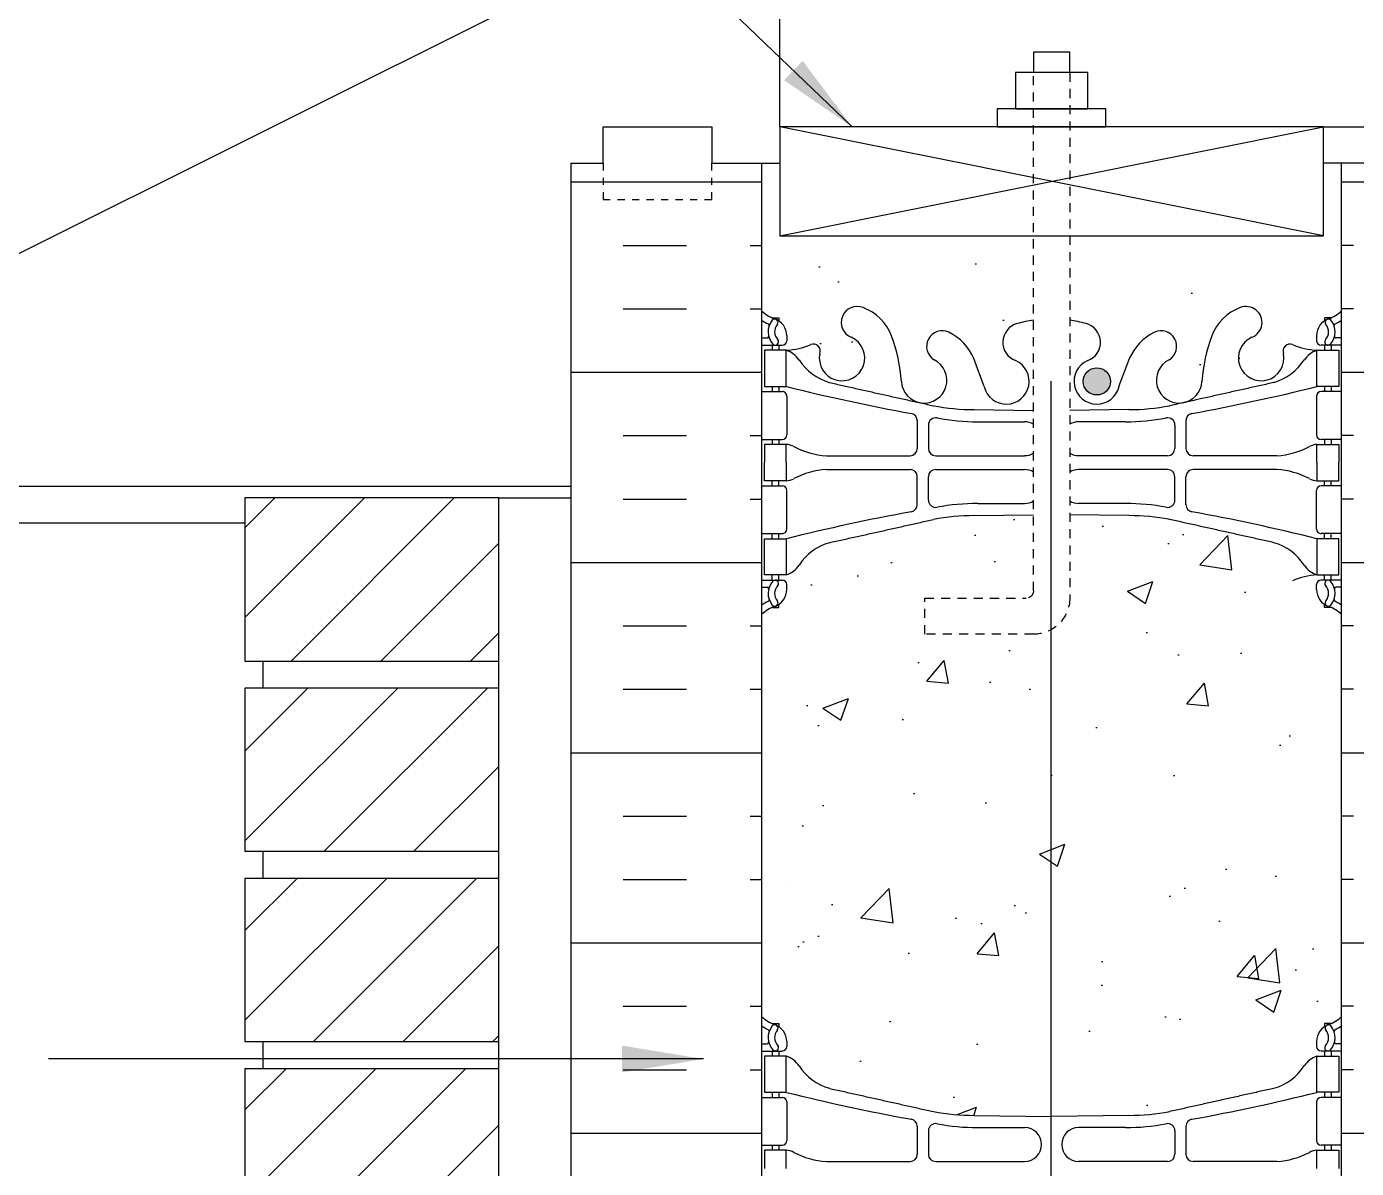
# Model space of a CAD drawing. Header units: inches. Extents: x 186.1 to 244.3, y 217.8 to 307.
# Drawn here: x 198.17 to 216.51, y 267.18 to 282.93 of the extents above; entities that cross this region are included whole.
import ezdxf

# ---------------------------------------------------------------- set-up
doc = ezdxf.new("R2010")
doc.units = ezdxf.units.IN
doc.header["$MEASUREMENT"] = 0
doc.linetypes.add('DASHED2', pattern=[0.375, 0.25, -0.125])
doc.linetypes.add('HIDDEN2', pattern=[0.1875, 0.125, -0.0625])
for name, color, linetype in [('HATCH', 12, 'Continuous'), ('LINE15', 9, 'Continuous'), ('LINE18', 9, 'Continuous'), ('line25', 2, 'Continuous'), ('LINE3', 3, 'Continuous'), ('LINE50', 5, 'Continuous'), ('LINE9', 9, 'Continuous'), ('TEXT', 4, 'Continuous'), ('Web_Edge', 9, 'Continuous')]:
    doc.layers.add(name, color=color, linetype=linetype)
doc.styles.add('DIM', font='romans.shx', dxfattribs={"width": 0.7})
doc.dimstyles.new('ext_12', dxfattribs={"dimscale": 12, "dimtxt": 0.09375, "dimasz": 0.09375, "dimexe": 0.09375, "dimexo": 0.0625, "dimgap": 0.0625, "dimtad": 1, "dimdec": 1, "dimzin": 3, "dimdsep": 46, "dimlunit": 4, "dimtxsty": 'DIM', "dimcen": 0.09, "dimdle": 0.09375, "dimclrt": 4, "dimadec": 0, "dimazin": 0, "dimtfac": 1, "dimtdec": 1, "dimtmove": 2, "dimatfit": 3, "dimfxl": 1, "dimfrac": 2, "dimtolj": 1, "dimtzin": 0, "dimarcsym": 0})

# ---------------------------------------------------------------- blocks, each defined once
blk = doc.blocks.new('pig tail bolt 7 inch')
at = {"layer": 'LINE15', "linetype": 'HIDDEN2'}
blk.add_lwpolyline([(0.75, 0.25), (-6.5, 0.25, 0.414214), (-7, -0.25), (-7, -1.75), (-6.5, -1.75), (-6.5, -0.35, -0.414214), (-6.4, -0.25), (0.75, -0.25)], format="xyb", dxfattribs=at)
at = {"layer": 'LINE18'}
for points in [[(0, 0.75), (0.25, 0.75), (0.25, -0.75), (0, -0.75)], [(0.25, 0.5), (0.75, 0.5), (0.75, -0.5), (0.25, -0.5)]]:
    blk.add_lwpolyline(points, close=True, dxfattribs=at)
blk.add_lwpolyline([(0.75, 0.25), (1.031, 0.25), (1.031, -0.25), (0.75, -0.25)], dxfattribs=at)
blk = doc.blocks.new('ANCHOR BOLT')
at = {"layer": 'LINE18', "xscale": -1, "rotation": 270}
blk.add_blockref('pig tail bolt 7 inch', (-0.25, 0), dxfattribs=at)

msp = doc.modelspace()

# ---------------------------------------------------------------- hatches: boundary and pattern name
at = {"layer": 'HATCH'}
h = msp.add_hatch(dxfattribs=at)
h.set_pattern_fill('INSUL', color=256, scale=7, style=0)
h.set_pattern_definition([(180, (3142.4647, -133.963), (0, 2.625), []), (180, (3142.4647, -133.088), (0, 2.625), [0.875, -0.875]), (180, (3142.4647, -132.213), (0, 2.625), [0.875, -0.875])])
h.paths.add_polyline_path([(218.928, 263.047), (218.491, 263.047), (218.491, 263.547), (216.991, 263.547), (216.991, 263.047), (216.303, 263.047), (216.303, 281.047), (216.991, 281.047), (216.991, 281.547), (218.491, 281.547), (218.491, 281.047), (218.928, 281.047)])
h = msp.add_hatch(dxfattribs=at)
h.set_pattern_fill('INSUL', color=256, scale=7, style=0)
h.set_pattern_definition([(0, (-2717.8584, -133.963), (0, 2.625), []), (0, (-2717.8584, -133.088), (0, 2.625), [0.875, -0.875]), (0, (-2717.8584, -132.213), (0, 2.625), [0.875, -0.875])])
h.paths.add_polyline_path([(205.678, 263.047), (206.116, 263.047), (206.116, 263.547), (207.616, 263.547), (207.616, 263.047), (208.303, 263.047), (208.303, 280.809), (207.616, 280.809), (207.616, 281.309), (206.116, 281.309), (206.116, 280.809), (205.678, 280.809)])
h = msp.add_hatch(dxfattribs=at)
h.set_pattern_fill('AR-CONC', color=256, scale=0.5)
h.set_pattern_definition([(50, (0, 0), (3.5863, -0.31376), [0.375, -4.125]), (355, (0, 0), (-0.693757, 3.76096), [0.3, -3.3]), (100.4514, (0.299, -0.026), (2.892544, 3.4472), [0.3187, -3.50571]), (46.1842, (0, 1), (5.336207, -0.827596), [0.5625, -6.1875]), (96.6356, (0.4447, 0.931), (4.67331, 4.87059), [0.47805, -5.25857]), (351.1842, (0, 1), (4.67331, 4.87059), [0.45, -4.95]), (21, (0.5, 0.75), (2.984535, -2.013094), [0.375, -4.125]), (326, (0.5, 0.75), (1.216577, 3.62575), [0.3, -3.3]), (71.4514, (0.7487, 0.5822), (4.201112, 1.612656), [0.3187, -3.50571]), (37.5, (0, 0), (0.0607993, 1.6644693), [0, -3.26, 0, -3.35, 0, -3.3125]), (7.5, (0, 0), (1.315348, 1.972059), [0, -1.91, 0, -3.185, 0, -1.2625]), (327.5, (-1.115, 0), (2.669112, -0.1127744), [0, -1.25, 0, -3.9, 0, -5.175]), (317.5, (-1.615, 0), (2.915931, 0.500525), [0, -1.625, 0, -2.59, 0, -3.675])])
h.paths.add_polyline_path([(212.286, 247.196, -0.065975), (211.829, 247.259, -0.734872), (211.806, 247.77, 1.612474), (211.374, 248.129), (211.232, 247.742, -0.16372), (210.91, 247.389, -1.059167), (210.704, 247.77, 1.629604), (210.233, 248.072, -0.069923), (210.096, 247.428, -0.21345), (209.703, 247.039, -1), (209.54, 247.447, 2.087231), (209.106, 247.672, -0.669601), (208.974, 247.552, 0.085348), (208.644, 247.627), (208.539, 247.627), (208.539, 247.557), (208.587, 247.557, -0.414214), (208.649, 247.495), (208.649, 247.427, -0.249069), (208.539, 247.22), (208.539, 247.178), (208.449, 247.178, 0.088416), (208.303, 247.081), (208.303, 245.047), (209.428, 245.047), (210.428, 246.047), (210.428, 244.047), (211.428, 245.047), (212.285, 245.047)])
h.paths.add_polyline_path([(216.303, 247.081, 0.088416), (216.157, 247.178), (216.067, 247.178), (216.067, 247.22, -0.249069), (215.957, 247.427), (215.957, 247.495, -0.414214), (216.02, 247.557), (216.067, 247.557), (216.067, 247.627), (215.962, 247.627, 0.085348), (215.633, 247.552, -0.669601), (215.5, 247.672, 2.087231), (215.066, 247.447, -1), (214.903, 247.039, -0.21345), (214.511, 247.428, -0.069923), (214.374, 248.072, 1.629604), (213.903, 247.77, -1.059167), (213.696, 247.389, -0.16372), (213.375, 247.742), (213.232, 248.129, 1.612474), (212.8, 247.77, -0.734872), (212.777, 247.259, -0.070977), (212.286, 247.197), (212.285, 245.047), (216.303, 245.047)])
edge = h.paths.add_edge_path()
edge.add_arc((215.957, 256.459), 0.5, 46.2109, 66.4218)
edge.add_line((216.157, 256.917), (216.067, 256.917))
edge.add_line((216.067, 256.917), (216.067, 256.959))
edge.add_arc((216.207, 257.166), 0.25, 180, 235.9442, ccw=False)
edge.add_line((215.957, 257.166), (215.957, 257.233))
edge.add_arc((216.02, 257.233), 0.0625, 90, 180, ccw=False)
edge.add_line((216.02, 257.296), (216.067, 257.296))
edge.add_line((216.067, 257.296), (216.067, 257.366))
edge.add_line((216.067, 257.366), (215.962, 257.366))
edge.add_arc((216.085, 257.709), 0.364, 212.0424, 250.3387, ccw=False)
edge.add_arc((215.161, 257.097), 0.743, 34.228, 73.8107)
edge.add_spline(control_points=[(215.369, 257.811), (213.931, 258.132)], knot_values=[0, 0, 1, 1], degree=1, periodic=0)
edge.add_arc((213.375, 255.2), 2.984, 79.2546, 90.0995)
edge.add_line((213.37, 258.184), (212.303, 258.2))
edge.add_line((212.303, 258.2), (212.289, 258.2))
edge.add_line((212.289, 258.2), (212.286, 249.893))
edge.add_line((212.286, 249.893), (212.303, 249.893))
edge.add_line((212.303, 249.893), (213.37, 249.909))
edge.add_arc((213.375, 252.893), 2.984, 269.9005, 280.7454)
edge.add_spline(control_points=[(213.931, 249.961), (215.369, 250.282)], knot_values=[0, 0, 1, 1], degree=1, periodic=0)
edge.add_arc((215.161, 250.996), 0.743, 286.1893, 325.772)
edge.add_arc((216.085, 250.384), 0.364, 109.6613, 147.9576, ccw=False)
edge.add_line((215.962, 250.727), (216.067, 250.727))
edge.add_line((216.067, 250.727), (216.067, 250.797))
edge.add_line((216.067, 250.797), (216.02, 250.797))
edge.add_arc((216.02, 250.86), 0.0625, 180, 270, ccw=False)
edge.add_line((215.957, 250.86), (215.957, 250.927))
edge.add_arc((216.207, 250.927), 0.25, 124.0558, 180, ccw=False)
edge.add_line((216.067, 251.134), (216.067, 251.176))
edge.add_line((216.067, 251.176), (216.157, 251.176))
edge.add_arc((215.957, 251.634), 0.5, 293.5782, 313.7891)
edge.add_line((216.303, 251.273), (216.303, 256.82))
edge = h.paths.add_edge_path()
edge.add_line((212.289, 258.2), (211.237, 258.184))
edge.add_arc((211.231, 255.2), 2.984, 89.9005, 100.7454)
edge.add_spline(control_points=[(210.675, 258.132), (209.238, 257.811)], knot_values=[0, 0, 1, 1], degree=1, periodic=0)
edge.add_arc((209.445, 257.097), 0.743, 106.1893, 145.772)
edge.add_arc((208.522, 257.709), 0.364, 289.6613, 327.9576, ccw=False)
edge.add_line((208.644, 257.366), (208.539, 257.366))
edge.add_line((208.539, 257.366), (208.539, 257.296))
edge.add_line((208.539, 257.296), (208.587, 257.296))
edge.add_arc((208.587, 257.233), 0.0625, 0, 90, ccw=False)
edge.add_line((208.649, 257.233), (208.649, 257.166))
edge.add_arc((208.399, 257.166), 0.25, 304.0558, 360, ccw=False)
edge.add_line((208.539, 256.959), (208.539, 256.917))
edge.add_line((208.539, 256.917), (208.449, 256.917))
edge.add_arc((208.649, 256.459), 0.5, 113.5782, 133.7891)
edge.add_line((208.303, 256.82), (208.303, 251.273))
edge.add_arc((208.649, 251.634), 0.5, 226.2109, 246.4218)
edge.add_line((208.449, 251.176), (208.539, 251.176))
edge.add_line((208.539, 251.176), (208.539, 251.134))
edge.add_arc((208.399, 250.927), 0.25, 0, 55.9442, ccw=False)
edge.add_line((208.649, 250.927), (208.649, 250.86))
edge.add_arc((208.587, 250.86), 0.0625, -90, 0, ccw=False)
edge.add_line((208.587, 250.797), (208.539, 250.797))
edge.add_line((208.539, 250.797), (208.539, 250.727))
edge.add_line((208.539, 250.727), (208.644, 250.727))
edge.add_arc((208.522, 250.384), 0.364, 32.0424, 70.3387, ccw=False)
edge.add_arc((209.445, 250.996), 0.743, 214.228, 253.8107)
edge.add_spline(control_points=[(209.238, 250.282), (210.675, 249.961)], knot_values=[0, 0, 1, 1], degree=1, periodic=0)
edge.add_arc((211.231, 252.893), 2.984, 259.2546, 270.0995)
edge.add_line((211.237, 249.909), (212.286, 249.893))
edge.add_line((212.286, 249.893), (212.289, 258.2))
h.paths.add_polyline_path([(212.053, 280.047), (208.553, 280.047), (208.553, 281.047), (208.303, 281.047), (208.303, 279.012, 0.088416), (208.449, 278.915), (208.539, 278.915), (208.539, 278.873, -0.249069), (208.649, 278.666), (208.649, 278.598, -0.414214), (208.587, 278.536), (208.539, 278.536), (208.539, 278.466), (208.644, 278.466, 0.085348), (208.974, 278.541, -0.669601), (209.106, 278.421, 2.087231), (209.54, 278.646, -1), (209.703, 279.055, -0.21345), (210.096, 278.665, -0.069923), (210.233, 278.022, 1.629604), (210.704, 278.323, -1.059167), (210.91, 278.704, -0.16372), (211.232, 278.351), (211.374, 277.964, 1.612474), (211.806, 278.323, -0.734872), (211.829, 278.834, -0.032642), (212.053, 278.88)])
h.paths.add_polyline_path([(216.303, 281.047), (216.053, 281.047), (216.053, 280.047), (212.553, 280.047), (212.553, 278.88, -0.032642), (212.777, 278.834, -0.734872), (212.8, 278.323, 1.612474), (213.232, 277.964), (213.375, 278.351, -0.16372), (213.696, 278.704, -1.059167), (213.903, 278.323, 1.629604), (214.374, 278.022, -0.069923), (214.511, 278.665, -0.21345), (214.903, 279.055, -1), (215.066, 278.646, 2.087231), (215.5, 278.421, -0.669601), (215.633, 278.541, 0.085348), (215.962, 278.466), (216.067, 278.466), (216.067, 278.536), (216.02, 278.536, -0.414214), (215.957, 278.598), (215.957, 278.666, -0.249069), (216.067, 278.873), (216.067, 278.915), (216.157, 278.915, 0.088416), (216.303, 279.012)])
h.paths.add_polyline_path([(213.114, 278.037, -1), (212.739, 278.037, -1)], flags=16)
edge = h.paths.add_edge_path()
edge.add_arc((215.957, 274.459), 0.5, 46.2109, 66.4218)
edge.add_line((216.157, 274.917), (216.067, 274.917))
edge.add_line((216.067, 274.917), (216.067, 274.959))
edge.add_arc((216.207, 275.166), 0.25, 180, 235.9442, ccw=False)
edge.add_line((215.957, 275.166), (215.957, 275.233))
edge.add_arc((216.02, 275.233), 0.0625, 90, 180, ccw=False)
edge.add_line((216.02, 275.296), (216.067, 275.296))
edge.add_line((216.067, 275.296), (216.067, 275.366))
edge.add_line((216.067, 275.366), (215.962, 275.366))
edge.add_arc((216.085, 275.709), 0.364, 212.0424, 250.3387, ccw=False)
edge.add_arc((215.161, 275.097), 0.743, 34.228, 73.8107)
edge.add_spline(control_points=[(215.369, 275.811), (213.931, 276.132)], knot_values=[0, 0, 1, 1], degree=1, periodic=0)
edge.add_arc((213.375, 273.2), 2.984, 79.2546, 90.0995)
edge.add_line((213.37, 276.184), (212.553, 276.196))
edge.add_line((212.553, 276.196), (212.553, 275.047))
edge.add_arc((212.053, 275.047), 0.5, -61.3243, 0, ccw=False)
edge.add_line((212.293, 274.608), (212.291, 267.893))
edge.add_line((212.291, 267.893), (212.303, 267.893))
edge.add_line((212.303, 267.893), (213.37, 267.909))
edge.add_arc((213.375, 270.893), 2.984, 269.9005, 280.7454)
edge.add_spline(control_points=[(213.931, 267.961), (215.369, 268.282)], knot_values=[0, 0, 1, 1], degree=1, periodic=0)
edge.add_arc((215.161, 268.996), 0.743, 286.1893, 325.772)
edge.add_arc((216.085, 268.384), 0.364, 109.6613, 147.9576, ccw=False)
edge.add_line((215.962, 268.727), (216.067, 268.727))
edge.add_line((216.067, 268.727), (216.067, 268.797))
edge.add_line((216.067, 268.797), (216.02, 268.797))
edge.add_arc((216.02, 268.86), 0.0625, 180, 270, ccw=False)
edge.add_line((215.957, 268.86), (215.957, 268.927))
edge.add_arc((216.207, 268.927), 0.25, 124.0558, 180, ccw=False)
edge.add_line((216.067, 269.134), (216.067, 269.176))
edge.add_line((216.067, 269.176), (216.157, 269.176))
edge.add_arc((215.957, 269.634), 0.5, 293.5782, 313.7891)
edge.add_line((216.303, 269.273), (216.303, 274.82))
edge = h.paths.add_edge_path()
edge.add_arc((212.053, 275.047), 0.5, 270, 298.6757, ccw=False)
edge.add_line((212.053, 274.547), (210.553, 274.547))
edge.add_line((210.553, 274.547), (210.553, 275.047))
edge.add_line((210.553, 275.047), (211.953, 275.047))
edge.add_arc((211.953, 275.147), 0.1, 270, 360)
edge.add_line((212.053, 275.147), (212.053, 276.196))
edge.add_line((212.053, 276.196), (211.237, 276.184))
edge.add_arc((211.231, 273.2), 2.984, 89.9005, 100.7454)
edge.add_spline(control_points=[(210.675, 276.132), (209.238, 275.811)], knot_values=[0, 0, 1, 1], degree=1, periodic=0)
edge.add_arc((209.445, 275.097), 0.743, 106.1893, 145.772)
edge.add_arc((208.522, 275.709), 0.364, 289.6613, 327.9576, ccw=False)
edge.add_line((208.644, 275.366), (208.539, 275.366))
edge.add_line((208.539, 275.366), (208.539, 275.296))
edge.add_line((208.539, 275.296), (208.587, 275.296))
edge.add_arc((208.587, 275.233), 0.0625, 0, 90, ccw=False)
edge.add_line((208.649, 275.233), (208.649, 275.166))
edge.add_arc((208.399, 275.166), 0.25, 304.0558, 360, ccw=False)
edge.add_line((208.539, 274.959), (208.539, 274.917))
edge.add_line((208.539, 274.917), (208.449, 274.917))
edge.add_arc((208.649, 274.459), 0.5, 113.5782, 133.7891)
edge.add_line((208.303, 274.82), (208.303, 269.273))
edge.add_arc((208.649, 269.634), 0.5, 226.2109, 246.4218)
edge.add_line((208.449, 269.176), (208.539, 269.176))
edge.add_line((208.539, 269.176), (208.539, 269.134))
edge.add_arc((208.399, 268.927), 0.25, 0, 55.9442, ccw=False)
edge.add_line((208.649, 268.927), (208.649, 268.86))
edge.add_arc((208.587, 268.86), 0.0625, -90, 0, ccw=False)
edge.add_line((208.587, 268.797), (208.539, 268.797))
edge.add_line((208.539, 268.797), (208.539, 268.727))
edge.add_line((208.539, 268.727), (208.644, 268.727))
edge.add_arc((208.522, 268.384), 0.364, 32.0424, 70.3387, ccw=False)
edge.add_arc((209.445, 268.996), 0.743, 214.228, 253.8107)
edge.add_spline(control_points=[(209.238, 268.282), (210.675, 267.961)], knot_values=[0, 0, 1, 1], degree=1, periodic=0)
edge.add_arc((211.231, 270.893), 2.984, 259.2546, 270.0995)
edge.add_line((211.237, 267.909), (212.291, 267.893))
edge.add_line((212.291, 267.893), (212.293, 274.608))
h = msp.add_hatch(dxfattribs=at)
h.set_pattern_fill('ANSI31', color=256, scale=7, style=0)
h.set_pattern_definition([(45, (58.1813, 20.4122), (-0.6187184, 0.6187184), [])])
h.paths.add_polyline_path([(201.178, 276.428), (201.178, 274.178), (204.678, 274.178), (204.678, 276.428)])
h = msp.add_hatch(dxfattribs=at)
h.set_pattern_fill('ANSI31', color=256, scale=7, style=0)
h.set_pattern_definition([(45, (243.4259, 279.2965), (-0.618718, 0.618718), [])])
h.paths.add_polyline_path([(204.678, 273.803), (201.178, 273.803), (201.178, 271.553), (204.678, 271.553)])
h.paths.add_polyline_path([(204.678, 271.178), (201.178, 271.178), (201.178, 268.928), (204.678, 268.928)])
h.paths.add_polyline_path([(204.678, 268.553), (201.178, 268.553), (201.178, 266.303), (204.678, 266.303)])
h.paths.add_polyline_path([(204.678, 265.928), (201.178, 265.928), (201.178, 263.678), (204.678, 263.678)])
h.paths.add_polyline_path([(204.678, 263.303), (201.178, 263.303), (201.178, 261.053), (204.678, 261.053)])
h.paths.add_polyline_path([(204.678, 260.678), (201.178, 260.678), (201.178, 258.428), (204.678, 258.428)])
h.paths.add_polyline_path([(204.678, 258.053), (201.178, 258.053), (201.178, 255.803), (204.678, 255.803)])
h.paths.add_polyline_path([(204.678, 255.428), (201.178, 255.428), (201.178, 253.178), (204.678, 253.178)])
h.paths.add_polyline_path([(204.678, 252.803), (201.178, 252.803), (201.178, 250.553), (204.678, 250.553)])
h.paths.add_polyline_path([(204.678, 250.178), (201.178, 250.178), (201.178, 247.928), (204.678, 247.928)])
h.paths.add_polyline_path([(204.678, 247.553), (201.178, 247.553), (201.178, 245.303), (204.678, 245.303)])
at = {"layer": 'LINE3'}
msp.add_hatch(color=256, dxfattribs=at).paths.add_polyline_path([(212.739, 278.037, 1), (213.114, 278.037, 1)])

# ---------------------------------------------------------------- linework, layer by layer
at = {"layer": 'HATCH'}
for p, q in [((216.053, 280.047), (208.553, 281.547)), ((208.553, 280.047), (216.053, 281.547)), ((208.303, 281.047), (208.553, 281.047)), ((216.303, 281.047), (216.053, 281.047)), ((208.648, 271.107), (208.648, 271.107))]:
    msp.add_line(p, q, dxfattribs=at)
at = {"layer": 'line25'}
for p, q in [((192.303, 276.922), (222.892, 292.216)), ((208.553, 281.547), (208.553, 285.047)), ((208.553, 281.547), (208.553, 280.047)), ((216.053, 281.547), (208.553, 281.547)), ((216.053, 281.547), (239.813, 281.547)), ((216.053, 280.047), (216.053, 281.547)), ((208.303, 281.047), (208.303, 263.047)), ((216.303, 263.047), (216.303, 281.047)), ((208.553, 280.047), (216.053, 280.047)), ((204.678, 263.678), (204.678, 276.428)), ((201.428, 273.803), (201.428, 274.178)), ((201.428, 271.178), (201.428, 271.553)), ((201.428, 268.553), (201.428, 268.928))]:
    msp.add_line(p, q, dxfattribs=at)
for points in [[(204.678, 276.428), (201.178, 276.428), (201.178, 274.178), (204.678, 274.178)], [(204.678, 273.803), (201.178, 273.803), (201.178, 271.553), (204.678, 271.553)], [(204.678, 271.178), (201.178, 271.178), (201.178, 268.928), (204.678, 268.928)], [(204.678, 268.553), (201.178, 268.553), (201.178, 266.303), (204.678, 266.303)]]:
    msp.add_lwpolyline(points, dxfattribs=at)
at = {"layer": 'LINE3'}
msp.add_line((212.294, 278.042), (212.285, 245.047), dxfattribs=at)
msp.add_circle((212.927, 278.037), 0.188, dxfattribs=at)
at = {"layer": 'LINE50'}
msp.add_line((205.678, 263.047), (205.678, 281.047), dxfattribs=at)
for points in [[(205.678, 281.047), (206.116, 281.047), (206.116, 281.547), (207.616, 281.547), (207.616, 281.047), (208.303, 281.047)], [(218.928, 281.047), (218.491, 281.047), (218.491, 281.547), (216.991, 281.547), (216.991, 281.047), (216.303, 281.047)]]:
    msp.add_lwpolyline(points, dxfattribs=at)
at = {"layer": 'LINE9'}
msp.add_line((205.678, 276.585), (190.803, 276.585), dxfattribs=at)
at = {"layer": 'LINE9', "color": 9}
for p, q in [((205.678, 276.585), (192.303, 276.585)), ((204.678, 276.428), (205.678, 276.428)), ((190.803, 276.085), (201.178, 276.085))]:
    msp.add_line(p, q, dxfattribs=at)
at = {"layer": 'LINE9', "linetype": 'DASHED2', "ltscale": 0.15}
msp.add_lwpolyline([(206.116, 281.047), (206.116, 281.047), (206.116, 280.547), (207.616, 280.547), (207.616, 281.047), (207.616, 281.047)], dxfattribs=at)
at = {"layer": 'Web_Edge'}
for p, q in [((208.449, 278.915), (208.539, 278.915)), ((208.539, 278.915), (208.539, 278.873)), ((216.157, 278.915), (216.067, 278.915)), ((216.067, 278.915), (216.067, 278.873)), ((208.303, 278.636), (208.381, 278.636)), ((208.649, 278.666), (208.649, 278.598)), ((215.957, 278.666), (215.957, 278.598)), ((216.303, 278.636), (216.225, 278.636)), ((208.303, 278.536), (208.587, 278.536)), ((208.449, 278.536), (208.449, 278.466)), ((208.539, 278.536), (208.539, 278.466)), ((216.303, 278.536), (216.02, 278.536)), ((216.067, 278.536), (216.067, 278.466)), ((216.157, 278.536), (216.157, 278.466)), ((211.374, 277.964), (211.232, 278.351)), ((213.232, 277.964), (213.375, 278.351)), ((208.303, 277.896), (208.587, 277.896)), ((208.449, 277.966), (208.449, 277.896)), ((208.539, 277.966), (208.539, 277.896)), ((216.303, 277.896), (216.02, 277.896)), ((216.067, 277.966), (216.067, 277.896)), ((216.157, 277.966), (216.157, 277.896)), ((208.649, 277.833), (208.649, 277.298)), ((215.957, 277.833), (215.957, 277.298)), ((210.451, 277.496), (210.451, 277.111)), ((211.237, 277.648), (212.053, 277.636)), ((213.37, 277.648), (212.553, 277.636)), ((214.155, 277.496), (214.155, 277.111)), ((210.604, 277.434), (210.604, 277.111)), ((211.284, 277.48), (211.931, 277.48)), ((213.322, 277.48), (212.676, 277.48)), ((214.003, 277.434), (214.003, 277.111)), ((208.303, 277.236), (208.587, 277.236)), ((208.449, 277.236), (208.449, 277.166)), ((208.539, 277.236), (208.539, 277.166)), ((216.303, 277.236), (216.02, 277.236)), ((216.067, 277.236), (216.067, 277.166)), ((216.157, 277.236), (216.157, 277.166)), ((209.197, 277.01), (210.351, 277.011)), ((210.704, 277.011), (211.931, 277.011)), ((213.903, 277.011), (212.676, 277.011)), ((215.409, 277.01), (214.255, 277.011)), ((209.197, 276.821), (210.351, 276.821)), ((210.704, 276.821), (211.931, 276.821)), ((213.903, 276.821), (212.676, 276.821)), ((215.409, 276.821), (214.255, 276.821)), ((208.303, 276.596), (208.587, 276.596)), ((208.449, 276.596), (208.449, 276.666)), ((208.539, 276.596), (208.539, 276.666)), ((210.451, 276.336), (210.451, 276.721)), ((210.604, 276.398), (210.604, 276.721)), ((214.003, 276.398), (214.003, 276.721)), ((214.155, 276.336), (214.155, 276.721)), ((216.303, 276.596), (216.02, 276.596)), ((216.067, 276.596), (216.067, 276.666)), ((216.157, 276.596), (216.157, 276.666)), ((208.649, 275.998), (208.649, 276.533)), ((215.957, 275.998), (215.957, 276.533)), ((211.284, 276.352), (211.931, 276.352)), ((213.322, 276.352), (212.676, 276.352)), ((211.237, 276.184), (212.053, 276.196)), ((213.37, 276.184), (212.553, 276.196)), ((208.303, 275.936), (208.587, 275.936)), ((208.449, 275.866), (208.449, 275.936)), ((208.539, 275.866), (208.539, 275.936)), ((216.303, 275.936), (216.02, 275.936)), ((216.067, 275.866), (216.067, 275.936)), ((216.157, 275.866), (216.157, 275.936)), ((208.303, 275.296), (208.587, 275.296)), ((208.449, 275.296), (208.449, 275.366)), ((208.539, 275.296), (208.539, 275.366)), ((216.303, 275.296), (216.02, 275.296)), ((216.067, 275.296), (216.067, 275.366)), ((216.157, 275.296), (216.157, 275.366)), ((208.303, 275.196), (208.381, 275.196)), ((208.649, 275.166), (208.649, 275.233)), ((215.957, 275.166), (215.957, 275.233)), ((216.303, 275.196), (216.225, 275.196)), ((208.449, 274.917), (208.539, 274.917)), ((208.539, 274.917), (208.539, 274.959)), ((216.067, 274.917), (216.067, 274.959)), ((216.157, 274.917), (216.067, 274.917)), ((208.449, 269.176), (208.539, 269.176)), ((208.539, 269.176), (208.539, 269.134)), ((216.157, 269.176), (216.067, 269.176)), ((216.067, 269.176), (216.067, 269.134)), ((208.303, 268.897), (208.381, 268.897)), ((208.649, 268.927), (208.649, 268.86)), ((215.957, 268.927), (215.957, 268.86)), ((216.303, 268.897), (216.225, 268.897)), ((208.303, 268.797), (208.587, 268.797)), ((208.449, 268.797), (208.449, 268.727)), ((208.539, 268.797), (208.539, 268.727)), ((216.303, 268.797), (216.02, 268.797)), ((216.067, 268.797), (216.067, 268.727)), ((216.157, 268.797), (216.157, 268.727)), ((208.303, 268.157), (208.587, 268.157)), ((208.449, 268.227), (208.449, 268.157)), ((208.539, 268.227), (208.539, 268.157)), ((216.303, 268.157), (216.02, 268.157)), ((216.067, 268.227), (216.067, 268.157)), ((216.157, 268.227), (216.157, 268.157)), ((208.649, 268.095), (208.649, 267.56)), ((215.957, 268.095), (215.957, 267.56)), ((211.237, 267.909), (212.303, 267.893)), ((213.37, 267.909), (212.303, 267.893)), ((210.451, 267.757), (210.451, 267.372)), ((210.604, 267.695), (210.604, 267.372)), ((211.284, 267.741), (211.931, 267.741)), ((213.322, 267.741), (212.676, 267.741)), ((214.003, 267.695), (214.003, 267.372)), ((214.155, 267.757), (214.155, 267.372)), ((208.303, 267.497), (208.587, 267.497)), ((208.449, 267.497), (208.449, 267.427)), ((208.539, 267.497), (208.539, 267.427)), ((216.303, 267.497), (216.02, 267.497)), ((216.067, 267.497), (216.067, 267.427)), ((216.157, 267.497), (216.157, 267.427)), ((209.197, 267.272), (210.351, 267.272)), ((210.704, 267.272), (211.931, 267.272)), ((213.903, 267.272), (212.676, 267.272)), ((215.409, 267.272), (214.255, 267.272))]:
    msp.add_line(p, q, dxfattribs=at)
for points in [[(208.344, 277.966), (208.644, 277.966), (208.644, 278.466), (208.344, 278.466)], [(216.262, 277.966), (215.962, 277.966), (215.962, 278.466), (216.262, 278.466)], [(208.344, 275.866), (208.644, 275.866), (208.644, 275.366), (208.344, 275.366)], [(216.262, 275.866), (215.962, 275.866), (215.962, 275.366), (216.262, 275.366)], [(208.344, 268.227), (208.644, 268.227), (208.644, 268.727), (208.344, 268.727)], [(216.262, 268.227), (215.962, 268.227), (215.962, 268.727), (216.262, 268.727)]]:
    msp.add_lwpolyline(points, close=True, dxfattribs=at)
for points in [[(208.644, 276.916), (208.644, 277.166), (208.344, 277.166), (208.344, 276.916)], [(215.962, 276.916), (215.962, 277.166), (216.262, 277.166), (216.262, 276.916)], [(208.644, 276.916), (208.644, 276.666), (208.344, 276.666), (208.344, 276.916)], [(215.962, 276.916), (215.962, 276.666), (216.262, 276.666), (216.262, 276.916)], [(208.644, 267.177), (208.644, 267.427), (208.344, 267.427), (208.344, 267.177)], [(215.962, 267.177), (215.962, 267.427), (216.262, 267.427), (216.262, 267.177)]]:
    msp.add_lwpolyline(points, dxfattribs=at)
for centre, radius, start, end in [((208.649, 279.373), 0.5, 226.2109, 250.5288), ((209.622, 278.85), 0.22, 68.1963, 248.1963), ((209.464, 278.421), 0.677, 21.1239, 69.3197), ((215.142, 278.421), 0.677, 110.6803, 158.8761), ((214.985, 278.85), 0.22, 291.8037, 111.8037), ((215.957, 279.373), 0.5, 289.4712, 313.7891), ((208.649, 279.373), 0.6, 234.7832, 245.0748), ((208.643, 278.721), 0.25, 140.1145, 222.4609), ((208.387, 278.81), 0.021, 343.464, 63.9957), ((208.485, 278.851), 0.045, 321.448, 139.1879), ((208.399, 278.666), 0.25, 0, 70.5288), ((208.643, 278.721), 0.16, 140.0001, 222.4609), ((211.897, 278.575), 0.268, 104.7892, 250.0338), ((212.292, 277.143), 1.754, 97.8135, 105.2918), ((212.315, 277.143), 1.754, 74.7082, 82.1865), ((212.709, 278.575), 0.268, 289.9662, 75.2108), ((216.207, 278.666), 0.25, 109.4712, 180), ((216.121, 278.851), 0.045, 40.8121, 218.552), ((215.963, 278.721), 0.16, 317.5391, 39.9999), ((215.963, 278.721), 0.25, 317.5391, 39.8855), ((216.219, 278.81), 0.021, 116.0043, 196.536), ((215.957, 279.373), 0.6, 294.9252, 305.2168), ((208.381, 278.656), 0.0196, 269.4032, 15.4901), ((208.492, 278.582), 0.045, 222.4609, 42.4609), ((208.587, 278.598), 0.0625, 270, 0), ((209.413, 278.359), 0.314, 168.5886, 66.1916), ((207.874, 277.856), 2.365, 4.3895, 20.0015), ((210.796, 278.519), 0.217, 65.5264, 238.537), ((210.545, 278.049), 0.75, 23.6938, 62.9705), ((214.061, 278.049), 0.75, 117.0295, 156.3062), ((213.811, 278.519), 0.217, 301.463, 114.4736), ((216.733, 277.856), 2.365, 159.9985, 175.6105), ((215.193, 278.359), 0.314, 113.8084, 11.4114), ((216.02, 278.598), 0.0625, 180, 270), ((216.115, 278.582), 0.045, 137.5391, 317.5391), ((216.225, 278.656), 0.0196, 164.5099, 270.5968), ((208.589, 279.462), 0.997, 273.1538, 293.1467), ((208.522, 278.123), 0.364, 34.9775, 70.3387), ((209.015, 278.454), 0.0968, 340.1551, 110.4331), ((215.591, 278.454), 0.0968, 69.5669, 199.8449), ((216.017, 279.462), 0.997, 246.8533, 266.8462), ((216.085, 278.123), 0.364, 109.6613, 145.0225), ((209.445, 278.735), 0.743, 212.7919, 253.8107), ((210.545, 278.052), 0.314, 182.7357, 63.9348), ((211.679, 278.037), 0.314, 193.4146, 66.1916), ((212.927, 278.037), 0.314, 113.8084, 346.5854), ((214.062, 278.052), 0.314, 116.0652, 357.2643), ((215.161, 278.735), 0.743, 286.1893, 327.2081), ((208.587, 277.833), 0.0625, 0, 90), ((215.453, 305.386), 28.253, 256.0552, 259.6343), ((209.154, 305.386), 28.253, 280.3657, 283.9448), ((216.02, 277.833), 0.0625, 90, 180), ((211.231, 280.632), 2.984, 259.2546, 270.0995), ((213.375, 280.632), 2.984, 269.9005, 280.7454), ((210.351, 277.496), 0.1, 360, 79.6343), ((210.704, 277.434), 0.1, 79.2546, 180), ((211.279, 280.464), 2.984, 259.2546, 270.0995), ((213.328, 280.464), 2.984, 269.9005, 280.7454), ((213.903, 277.434), 0.1, 0, 100.7454), ((214.255, 277.496), 0.1, 100.3657, 180), ((208.587, 277.298), 0.0625, 270, 0), ((211.931, 277.246), 0.234, 58.5092, 90), ((212.676, 277.246), 0.234, 90, 121.4908), ((216.02, 277.298), 0.0625, 180, 270), ((208.64, 276.947), 0.219, 60.4937, 88.92), ((209.282, 278.167), 1.16, 242.5844, 265.8032), ((215.325, 278.167), 1.16, 274.1968, 297.4156), ((215.966, 276.947), 0.219, 91.08, 119.5063), ((210.351, 277.111), 0.1, 270.0388, 360), ((210.704, 277.111), 0.1, 180, 270), ((211.931, 277.246), 0.234, 270, 301.4908), ((212.676, 277.246), 0.234, 238.5092, 270), ((213.903, 277.111), 0.1, 270, 0), ((214.255, 277.111), 0.1, 180, 269.9612), ((209.282, 275.665), 1.16, 94.1968, 117.4156), ((210.351, 276.721), 0.1, 0, 89.9612), ((210.704, 276.721), 0.1, 90, 180), ((211.931, 276.586), 0.234, 58.5092, 90), ((212.676, 276.586), 0.234, 90, 121.4908), ((213.903, 276.721), 0.1, 0, 90), ((214.255, 276.721), 0.1, 90.0388, 180), ((215.325, 275.665), 1.16, 62.5844, 85.8032), ((208.587, 276.533), 0.0625, 0, 90), ((208.64, 276.885), 0.219, 271.08, 299.5063), ((215.966, 276.885), 0.219, 240.4937, 268.92), ((216.02, 276.533), 0.0625, 90, 180), ((210.704, 276.398), 0.1, 180, 280.7454), ((211.931, 276.586), 0.234, 270, 301.4908), ((212.676, 276.586), 0.234, 238.5092, 270), ((213.903, 276.398), 0.1, 259.2546, 0), ((215.453, 248.446), 28.253, 100.3657, 103.9448), ((210.351, 276.336), 0.1, 280.3657, 0), ((211.279, 273.368), 2.984, 89.9005, 100.7454), ((213.328, 273.368), 2.984, 79.2546, 90.0995), ((214.255, 276.336), 0.1, 180, 259.6343), ((209.154, 248.446), 28.253, 76.0552, 79.6343), ((211.231, 273.2), 2.984, 89.9005, 100.7454), ((213.375, 273.2), 2.984, 79.2546, 90.0995), ((208.587, 275.998), 0.0625, 270, 0), ((216.02, 275.998), 0.0625, 180, 270), ((209.445, 275.097), 0.743, 106.1893, 147.2081), ((215.161, 275.097), 0.743, 32.7919, 73.8107), ((208.522, 275.709), 0.364, 289.6613, 325.0225), ((216.085, 275.709), 0.364, 214.9775, 250.3387), ((208.492, 275.25), 0.045, 317.5391, 137.5391), ((208.587, 275.233), 0.0625, 360, 90), ((216.017, 274.37), 0.997, 93.1538, 113.1467), ((216.02, 275.233), 0.0625, 90, 180), ((216.115, 275.25), 0.045, 42.4609, 222.4609), ((208.381, 275.176), 0.0196, 344.5099, 90.5968), ((208.643, 275.111), 0.25, 137.5391, 219.8855), ((208.399, 275.166), 0.25, 289.4712, 360), ((208.643, 275.111), 0.16, 137.5391, 219.9999), ((216.207, 275.166), 0.25, 180, 250.5288), ((215.963, 275.111), 0.16, 320.0001, 42.4609), ((215.963, 275.111), 0.25, 320.1145, 42.4609), ((216.225, 275.176), 0.0196, 89.4032, 195.4901), ((208.649, 274.459), 0.6, 114.9252, 125.2168), ((208.649, 274.459), 0.5, 109.4712, 133.7891), ((208.387, 275.022), 0.021, 296.0043, 16.536), ((208.485, 274.98), 0.045, 220.8121, 38.552), ((216.121, 274.98), 0.045, 141.448, 319.1879), ((215.957, 274.459), 0.5, 46.2109, 70.5288), ((216.219, 275.022), 0.021, 163.464, 243.9957), ((215.957, 274.459), 0.6, 54.7832, 65.0748), ((208.649, 269.634), 0.5, 226.2109, 250.5288), ((215.957, 269.634), 0.5, 289.4712, 313.7891), ((208.649, 269.634), 0.6, 234.7832, 245.0748), ((208.643, 268.982), 0.25, 140.1145, 222.4609), ((208.387, 269.071), 0.021, 343.464, 63.9957), ((208.485, 269.113), 0.045, 321.448, 139.1879), ((208.399, 268.927), 0.25, 0, 70.5288), ((208.643, 268.982), 0.16, 140.0001, 222.4609), ((216.207, 268.927), 0.25, 109.4712, 180), ((216.121, 269.113), 0.045, 40.8121, 218.552), ((215.963, 268.982), 0.16, 317.5391, 39.9999), ((215.963, 268.982), 0.25, 317.5391, 39.8855), ((216.219, 269.071), 0.021, 116.0043, 196.536), ((215.957, 269.634), 0.6, 294.9252, 305.2168), ((208.381, 268.917), 0.0196, 269.4032, 15.4901), ((208.492, 268.843), 0.045, 222.4609, 42.4609), ((216.115, 268.843), 0.045, 137.5391, 317.5391), ((216.225, 268.917), 0.0196, 164.5099, 270.5968), ((208.587, 268.86), 0.0625, 270, 0), ((208.522, 268.384), 0.364, 34.9775, 70.3387), ((216.085, 268.384), 0.364, 109.6613, 145.0225), ((216.02, 268.86), 0.0625, 180, 270), ((209.445, 268.996), 0.743, 212.7919, 253.8107), ((215.161, 268.996), 0.743, 286.1893, 327.2081), ((208.587, 268.095), 0.0625, 0, 90), ((215.453, 295.647), 28.253, 256.0552, 259.6343), ((209.154, 295.647), 28.253, 280.3657, 283.9448), ((216.02, 268.095), 0.0625, 90, 180), ((211.231, 270.893), 2.984, 259.2546, 270.0995), ((213.375, 270.893), 2.984, 269.9005, 280.7454), ((210.351, 267.757), 0.1, 360, 79.6343), ((210.704, 267.695), 0.1, 79.2546, 180), ((211.279, 270.725), 2.984, 259.2546, 270.0995), ((213.328, 270.725), 2.984, 269.9005, 280.7454), ((213.903, 267.695), 0.1, 0, 100.7454), ((214.255, 267.757), 0.1, 100.3657, 180), ((211.931, 267.507), 0.234, 270, 90), ((212.676, 267.507), 0.234, 90, 270), ((208.587, 267.56), 0.0625, 270, 0), ((208.64, 267.208), 0.219, 60.4937, 88.92), ((209.282, 268.428), 1.16, 242.5844, 265.8032), ((215.325, 268.428), 1.16, 274.1968, 297.4156), ((215.966, 267.208), 0.219, 91.08, 119.5063), ((216.02, 267.56), 0.0625, 180, 270), ((210.351, 267.372), 0.1, 270.0388, 360), ((210.704, 267.372), 0.1, 180, 270), ((213.903, 267.372), 0.1, 270, 0), ((214.255, 267.372), 0.1, 180, 269.9612)]:
    msp.add_arc(centre, radius, start, end, dxfattribs=at)
for points in [[(209.238, 278.021), (210.675, 277.7)], [(215.369, 278.021), (213.931, 277.7)], [(209.238, 275.811), (210.675, 276.132)], [(215.369, 275.811), (213.931, 276.132)], [(209.238, 268.282), (210.675, 267.961)], [(215.369, 268.282), (213.931, 267.961)]]:
    msp.add_open_spline(points, degree=1, dxfattribs=at)

# ---------------------------------------------------------------- block references
at = {"layer": 'LINE9'}
msp.add_blockref('ANCHOR BOLT', (212.553, 281.547), dxfattribs=at)

# ---------------------------------------------------------------- leaders
at = {"layer": 'TEXT'}
msp.add_leader([(209.553, 281.547), (200.238, 290.496), (197.042, 290.496)], dimstyle='ext_12', dxfattribs=at)
msp.add_leader([(207.504, 268.687), (199.755, 268.687), (198.47, 268.687)], dimstyle='ext_12', override={"dimgap": 0.0625, "dimtad": 0}, dxfattribs=at)

doc.saveas('drawing.dxf')
